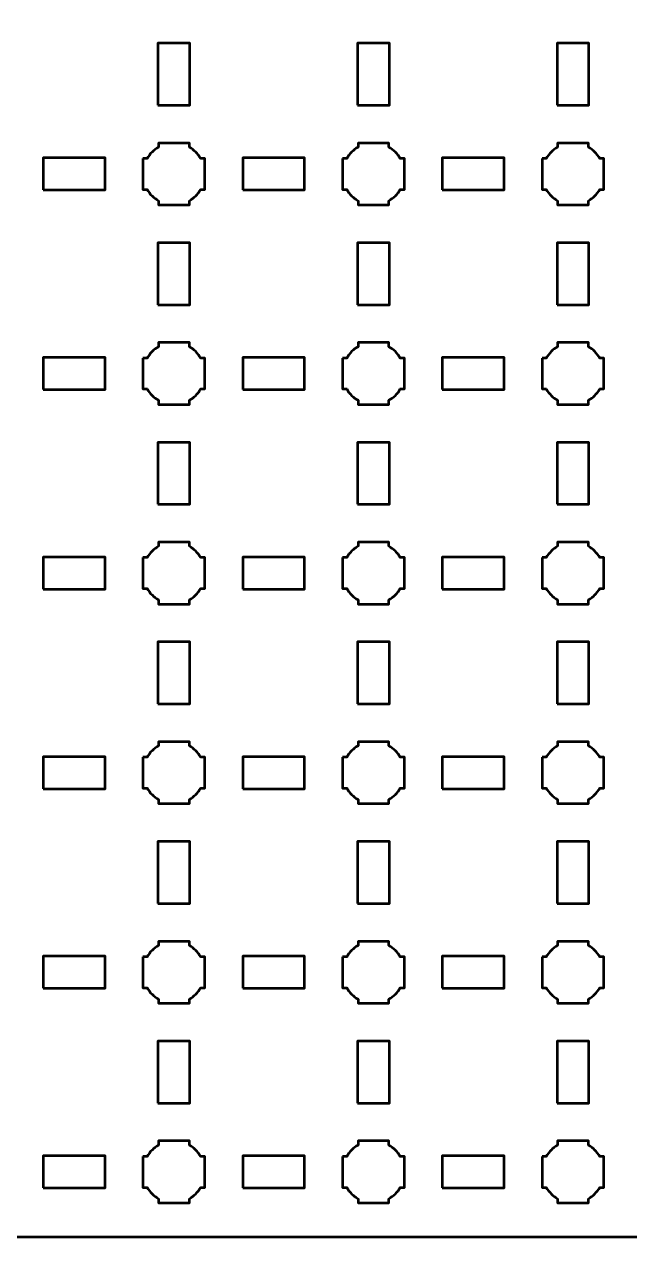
# Model space of a CAD drawing. Header units: centimetres. Extents: x -35.1 to 14.2, y -39.5 to 9.8.
# Drawn here: x 2 to 8.07, y -39.5 to -27.35 of the extents above; entities that cross this region are included whole.
import ezdxf

# ---------------------------------------------------------------- set-up
doc = ezdxf.new("R2010")
doc.units = ezdxf.units.CM
doc.header["$MEASUREMENT"] = 0
doc.layers.add('Layer 1', color=7, linetype='Continuous')

msp = doc.modelspace()

# ---------------------------------------------------------------- linework, layer by layer
at = {"layer": 'Layer 1', "color": 250, "lineweight": 53}
for points in [[(3.34, -28.16), (3.66, -28.16), (3.66, -27.54), (3.34, -27.54), (3.34, -28.16)], [(5.34, -28.16), (5.66, -28.16), (5.66, -27.54), (5.34, -27.54), (5.34, -28.16)], [(7.34, -28.16), (7.66, -28.16), (7.66, -27.54), (7.34, -27.54), (7.34, -28.16)], [(2.19, -29.01), (2.81, -29.01), (2.81, -28.69), (2.19, -28.69), (2.19, -29.01)], [(4.19, -29.01), (4.81, -29.01), (4.81, -28.69), (4.19, -28.69), (4.19, -29.01)], [(6.19, -29.01), (6.81, -29.01), (6.81, -28.69), (6.19, -28.69), (6.19, -29.01)], [(3.34, -30.16), (3.66, -30.16), (3.66, -29.54), (3.34, -29.54), (3.34, -30.16)], [(5.34, -30.16), (5.66, -30.16), (5.66, -29.54), (5.34, -29.54), (5.34, -30.16)], [(7.34, -30.16), (7.66, -30.16), (7.66, -29.54), (7.34, -29.54), (7.34, -30.16)], [(2.19, -31.01), (2.81, -31.01), (2.81, -30.69), (2.19, -30.69), (2.19, -31.01)], [(4.19, -31.01), (4.81, -31.01), (4.81, -30.69), (4.19, -30.69), (4.19, -31.01)], [(6.19, -31.01), (6.81, -31.01), (6.81, -30.69), (6.19, -30.69), (6.19, -31.01)], [(3.34, -32.16), (3.66, -32.16), (3.66, -31.54), (3.34, -31.54), (3.34, -32.16)], [(5.34, -32.16), (5.66, -32.16), (5.66, -31.54), (5.34, -31.54), (5.34, -32.16)], [(7.34, -32.16), (7.66, -32.16), (7.66, -31.54), (7.34, -31.54), (7.34, -32.16)], [(2.19, -33.01), (2.81, -33.01), (2.81, -32.69), (2.19, -32.69), (2.19, -33.01)], [(4.19, -33.01), (4.81, -33.01), (4.81, -32.69), (4.19, -32.69), (4.19, -33.01)], [(6.19, -33.01), (6.81, -33.01), (6.81, -32.69), (6.19, -32.69), (6.19, -33.01)], [(3.34, -34.16), (3.66, -34.16), (3.66, -33.54), (3.34, -33.54), (3.34, -34.16)], [(5.34, -34.16), (5.66, -34.16), (5.66, -33.54), (5.34, -33.54), (5.34, -34.16)], [(7.34, -34.16), (7.66, -34.16), (7.66, -33.54), (7.34, -33.54), (7.34, -34.16)], [(2.19, -35.01), (2.81, -35.01), (2.81, -34.69), (2.19, -34.69), (2.19, -35.01)], [(4.19, -35.01), (4.81, -35.01), (4.81, -34.69), (4.19, -34.69), (4.19, -35.01)], [(6.19, -35.01), (6.81, -35.01), (6.81, -34.69), (6.19, -34.69), (6.19, -35.01)], [(3.34, -36.16), (3.66, -36.16), (3.66, -35.54), (3.34, -35.54), (3.34, -36.16)], [(5.34, -36.16), (5.66, -36.16), (5.66, -35.54), (5.34, -35.54), (5.34, -36.16)], [(7.34, -36.16), (7.66, -36.16), (7.66, -35.54), (7.34, -35.54), (7.34, -36.16)], [(2.19, -37.01), (2.81, -37.01), (2.81, -36.69), (2.19, -36.69), (2.19, -37.01)], [(4.19, -37.01), (4.81, -37.01), (4.81, -36.69), (4.19, -36.69), (4.19, -37.01)], [(6.19, -37.01), (6.81, -37.01), (6.81, -36.69), (6.19, -36.69), (6.19, -37.01)], [(3.34, -38.16), (3.66, -38.16), (3.66, -37.54), (3.34, -37.54), (3.34, -38.16)], [(5.34, -38.16), (5.66, -38.16), (5.66, -37.54), (5.34, -37.54), (5.34, -38.16)], [(7.34, -38.16), (7.66, -38.16), (7.66, -37.54), (7.34, -37.54), (7.34, -38.16)], [(2.19, -39.01), (2.81, -39.01), (2.81, -38.69), (2.19, -38.69), (2.19, -39.01)], [(4.19, -39.01), (4.81, -39.01), (4.81, -38.69), (4.19, -38.69), (4.19, -39.01)], [(6.19, -39.01), (6.81, -39.01), (6.81, -38.69), (6.19, -38.69), (6.19, -39.01)]]:
    msp.add_lwpolyline(points, close=True, dxfattribs=at)
msp.add_open_spline([(-35.15, -39), (-35.15, -39), (-35.15, 9.3), (-35.15, 9.3), (-35.15, 9.3), (-35.15, 9.57609), (-34.92609, 9.8), (-34.65, 9.8), (-34.65, 9.8), (-34.65, 9.8), (13.65, 9.8), (13.65, 9.8), (13.65, 9.8), (13.92609, 9.8), (14.15, 9.57609), (14.15, 9.3), (14.15, 9.3), (14.15, 9.3), (14.15, -39), (14.15, -39), (14.15, -39), (14.15, -39.27609), (13.92609, -39.5), (13.65, -39.5), (13.65, -39.5), (13.65, -39.5), (-34.65, -39.5), (-34.65, -39.5), (-34.65, -39.5), (-34.92609, -39.5), (-35.15, -39.27609), (-35.15, -39)], degree=3, knots=[0, 0, 0, 0, 0.125, 0.125, 0.125, 0.125, 0.25, 0.25, 0.25, 0.25, 0.375, 0.375, 0.375, 0.375, 0.5, 0.5, 0.5, 0.5, 0.625, 0.625, 0.625, 0.625, 0.75, 0.75, 0.75, 0.75, 0.875, 0.875, 0.875, 0.875, 1, 1, 1, 1], dxfattribs=at)
at = {"layer": 'Layer 1', "lineweight": 53}
for points in [[(3.19, -28.695), (3.19, -28.695), (3.23149, -28.695), (3.23149, -28.695), (3.23149, -28.695), (3.25872, -28.64795), (3.29795, -28.60872), (3.345, -28.58149), (3.345, -28.58149), (3.345, -28.58149), (3.345, -28.54), (3.345, -28.54), (3.345, -28.54), (3.345, -28.54), (3.5, -28.54), (3.5, -28.54), (3.5, -28.54), (3.5, -28.54), (3.655, -28.54), (3.655, -28.54), (3.655, -28.54), (3.655, -28.54), (3.655, -28.58149), (3.655, -28.58149), (3.655, -28.58149), (3.70205, -28.60872), (3.74128, -28.64795), (3.76851, -28.695), (3.76851, -28.695), (3.76851, -28.695), (3.81, -28.695), (3.81, -28.695), (3.81, -28.695), (3.81, -28.695), (3.81, -28.85), (3.81, -28.85), (3.81, -28.85), (3.81, -28.85), (3.81, -29.005), (3.81, -29.005), (3.81, -29.005), (3.81, -29.005), (3.76851, -29.005), (3.76851, -29.005), (3.76851, -29.005), (3.74128, -29.05205), (3.70205, -29.09128), (3.655, -29.11851), (3.655, -29.11851), (3.655, -29.11851), (3.655, -29.16), (3.655, -29.16), (3.655, -29.16), (3.655, -29.16), (3.5, -29.16), (3.5, -29.16), (3.5, -29.16), (3.5, -29.16), (3.345, -29.16), (3.345, -29.16), (3.345, -29.16), (3.345, -29.16), (3.345, -29.11851), (3.345, -29.11851), (3.345, -29.11851), (3.29795, -29.09128), (3.25872, -29.05205), (3.23149, -29.005), (3.23149, -29.005), (3.23149, -29.005), (3.19, -29.005), (3.19, -29.005), (3.19, -29.005), (3.19, -29.005), (3.19, -28.85), (3.19, -28.85), (3.19, -28.85), (3.19, -28.85), (3.19, -28.695), (3.19, -28.695)], [(5.19, -28.695), (5.19, -28.695), (5.23149, -28.695), (5.23149, -28.695), (5.23149, -28.695), (5.25872, -28.64795), (5.29795, -28.60872), (5.345, -28.58149), (5.345, -28.58149), (5.345, -28.58149), (5.345, -28.54), (5.345, -28.54), (5.345, -28.54), (5.345, -28.54), (5.5, -28.54), (5.5, -28.54), (5.5, -28.54), (5.5, -28.54), (5.655, -28.54), (5.655, -28.54), (5.655, -28.54), (5.655, -28.54), (5.655, -28.58149), (5.655, -28.58149), (5.655, -28.58149), (5.70205, -28.60872), (5.74128, -28.64795), (5.76851, -28.695), (5.76851, -28.695), (5.76851, -28.695), (5.81, -28.695), (5.81, -28.695), (5.81, -28.695), (5.81, -28.695), (5.81, -28.85), (5.81, -28.85), (5.81, -28.85), (5.81, -28.85), (5.81, -29.005), (5.81, -29.005), (5.81, -29.005), (5.81, -29.005), (5.76851, -29.005), (5.76851, -29.005), (5.76851, -29.005), (5.74128, -29.05205), (5.70205, -29.09128), (5.655, -29.11851), (5.655, -29.11851), (5.655, -29.11851), (5.655, -29.16), (5.655, -29.16), (5.655, -29.16), (5.655, -29.16), (5.5, -29.16), (5.5, -29.16), (5.5, -29.16), (5.5, -29.16), (5.345, -29.16), (5.345, -29.16), (5.345, -29.16), (5.345, -29.16), (5.345, -29.11851), (5.345, -29.11851), (5.345, -29.11851), (5.29795, -29.09128), (5.25872, -29.05205), (5.23149, -29.005), (5.23149, -29.005), (5.23149, -29.005), (5.19, -29.005), (5.19, -29.005), (5.19, -29.005), (5.19, -29.005), (5.19, -28.85), (5.19, -28.85), (5.19, -28.85), (5.19, -28.85), (5.19, -28.695), (5.19, -28.695)], [(7.19, -28.695), (7.19, -28.695), (7.23149, -28.695), (7.23149, -28.695), (7.23149, -28.695), (7.25872, -28.64795), (7.29795, -28.60872), (7.345, -28.58149), (7.345, -28.58149), (7.345, -28.58149), (7.345, -28.54), (7.345, -28.54), (7.345, -28.54), (7.345, -28.54), (7.5, -28.54), (7.5, -28.54), (7.5, -28.54), (7.5, -28.54), (7.655, -28.54), (7.655, -28.54), (7.655, -28.54), (7.655, -28.54), (7.655, -28.58149), (7.655, -28.58149), (7.655, -28.58149), (7.70205, -28.60872), (7.74128, -28.64795), (7.76851, -28.695), (7.76851, -28.695), (7.76851, -28.695), (7.81, -28.695), (7.81, -28.695), (7.81, -28.695), (7.81, -28.695), (7.81, -28.85), (7.81, -28.85), (7.81, -28.85), (7.81, -28.85), (7.81, -29.005), (7.81, -29.005), (7.81, -29.005), (7.81, -29.005), (7.76851, -29.005), (7.76851, -29.005), (7.76851, -29.005), (7.74128, -29.05205), (7.70205, -29.09128), (7.655, -29.11851), (7.655, -29.11851), (7.655, -29.11851), (7.655, -29.16), (7.655, -29.16), (7.655, -29.16), (7.655, -29.16), (7.5, -29.16), (7.5, -29.16), (7.5, -29.16), (7.5, -29.16), (7.345, -29.16), (7.345, -29.16), (7.345, -29.16), (7.345, -29.16), (7.345, -29.11851), (7.345, -29.11851), (7.345, -29.11851), (7.29795, -29.09128), (7.25872, -29.05205), (7.23149, -29.005), (7.23149, -29.005), (7.23149, -29.005), (7.19, -29.005), (7.19, -29.005), (7.19, -29.005), (7.19, -29.005), (7.19, -28.85), (7.19, -28.85), (7.19, -28.85), (7.19, -28.85), (7.19, -28.695), (7.19, -28.695)], [(3.19, -30.695), (3.19, -30.695), (3.23149, -30.695), (3.23149, -30.695), (3.23149, -30.695), (3.25872, -30.64795), (3.29795, -30.60872), (3.345, -30.58149), (3.345, -30.58149), (3.345, -30.58149), (3.345, -30.54), (3.345, -30.54), (3.345, -30.54), (3.345, -30.54), (3.5, -30.54), (3.5, -30.54), (3.5, -30.54), (3.5, -30.54), (3.655, -30.54), (3.655, -30.54), (3.655, -30.54), (3.655, -30.54), (3.655, -30.58149), (3.655, -30.58149), (3.655, -30.58149), (3.70205, -30.60872), (3.74128, -30.64795), (3.76851, -30.695), (3.76851, -30.695), (3.76851, -30.695), (3.81, -30.695), (3.81, -30.695), (3.81, -30.695), (3.81, -30.695), (3.81, -30.85), (3.81, -30.85), (3.81, -30.85), (3.81, -30.85), (3.81, -31.005), (3.81, -31.005), (3.81, -31.005), (3.81, -31.005), (3.76851, -31.005), (3.76851, -31.005), (3.76851, -31.005), (3.74128, -31.05205), (3.70205, -31.09128), (3.655, -31.11851), (3.655, -31.11851), (3.655, -31.11851), (3.655, -31.16), (3.655, -31.16), (3.655, -31.16), (3.655, -31.16), (3.5, -31.16), (3.5, -31.16), (3.5, -31.16), (3.5, -31.16), (3.345, -31.16), (3.345, -31.16), (3.345, -31.16), (3.345, -31.16), (3.345, -31.11851), (3.345, -31.11851), (3.345, -31.11851), (3.29795, -31.09128), (3.25872, -31.05205), (3.23149, -31.005), (3.23149, -31.005), (3.23149, -31.005), (3.19, -31.005), (3.19, -31.005), (3.19, -31.005), (3.19, -31.005), (3.19, -30.85), (3.19, -30.85), (3.19, -30.85), (3.19, -30.85), (3.19, -30.695), (3.19, -30.695)], [(5.19, -30.695), (5.19, -30.695), (5.23149, -30.695), (5.23149, -30.695), (5.23149, -30.695), (5.25872, -30.64795), (5.29795, -30.60872), (5.345, -30.58149), (5.345, -30.58149), (5.345, -30.58149), (5.345, -30.54), (5.345, -30.54), (5.345, -30.54), (5.345, -30.54), (5.5, -30.54), (5.5, -30.54), (5.5, -30.54), (5.5, -30.54), (5.655, -30.54), (5.655, -30.54), (5.655, -30.54), (5.655, -30.54), (5.655, -30.58149), (5.655, -30.58149), (5.655, -30.58149), (5.70205, -30.60872), (5.74128, -30.64795), (5.76851, -30.695), (5.76851, -30.695), (5.76851, -30.695), (5.81, -30.695), (5.81, -30.695), (5.81, -30.695), (5.81, -30.695), (5.81, -30.85), (5.81, -30.85), (5.81, -30.85), (5.81, -30.85), (5.81, -31.005), (5.81, -31.005), (5.81, -31.005), (5.81, -31.005), (5.76851, -31.005), (5.76851, -31.005), (5.76851, -31.005), (5.74128, -31.05205), (5.70205, -31.09128), (5.655, -31.11851), (5.655, -31.11851), (5.655, -31.11851), (5.655, -31.16), (5.655, -31.16), (5.655, -31.16), (5.655, -31.16), (5.5, -31.16), (5.5, -31.16), (5.5, -31.16), (5.5, -31.16), (5.345, -31.16), (5.345, -31.16), (5.345, -31.16), (5.345, -31.16), (5.345, -31.11851), (5.345, -31.11851), (5.345, -31.11851), (5.29795, -31.09128), (5.25872, -31.05205), (5.23149, -31.005), (5.23149, -31.005), (5.23149, -31.005), (5.19, -31.005), (5.19, -31.005), (5.19, -31.005), (5.19, -31.005), (5.19, -30.85), (5.19, -30.85), (5.19, -30.85), (5.19, -30.85), (5.19, -30.695), (5.19, -30.695)], [(7.19, -30.695), (7.19, -30.695), (7.23149, -30.695), (7.23149, -30.695), (7.23149, -30.695), (7.25872, -30.64795), (7.29795, -30.60872), (7.345, -30.58149), (7.345, -30.58149), (7.345, -30.58149), (7.345, -30.54), (7.345, -30.54), (7.345, -30.54), (7.345, -30.54), (7.5, -30.54), (7.5, -30.54), (7.5, -30.54), (7.5, -30.54), (7.655, -30.54), (7.655, -30.54), (7.655, -30.54), (7.655, -30.54), (7.655, -30.58149), (7.655, -30.58149), (7.655, -30.58149), (7.70205, -30.60872), (7.74128, -30.64795), (7.76851, -30.695), (7.76851, -30.695), (7.76851, -30.695), (7.81, -30.695), (7.81, -30.695), (7.81, -30.695), (7.81, -30.695), (7.81, -30.85), (7.81, -30.85), (7.81, -30.85), (7.81, -30.85), (7.81, -31.005), (7.81, -31.005), (7.81, -31.005), (7.81, -31.005), (7.76851, -31.005), (7.76851, -31.005), (7.76851, -31.005), (7.74128, -31.05205), (7.70205, -31.09128), (7.655, -31.11851), (7.655, -31.11851), (7.655, -31.11851), (7.655, -31.16), (7.655, -31.16), (7.655, -31.16), (7.655, -31.16), (7.5, -31.16), (7.5, -31.16), (7.5, -31.16), (7.5, -31.16), (7.345, -31.16), (7.345, -31.16), (7.345, -31.16), (7.345, -31.16), (7.345, -31.11851), (7.345, -31.11851), (7.345, -31.11851), (7.29795, -31.09128), (7.25872, -31.05205), (7.23149, -31.005), (7.23149, -31.005), (7.23149, -31.005), (7.19, -31.005), (7.19, -31.005), (7.19, -31.005), (7.19, -31.005), (7.19, -30.85), (7.19, -30.85), (7.19, -30.85), (7.19, -30.85), (7.19, -30.695), (7.19, -30.695)], [(3.19, -32.695), (3.19, -32.695), (3.23149, -32.695), (3.23149, -32.695), (3.23149, -32.695), (3.25872, -32.64795), (3.29795, -32.60872), (3.345, -32.58149), (3.345, -32.58149), (3.345, -32.58149), (3.345, -32.54), (3.345, -32.54), (3.345, -32.54), (3.345, -32.54), (3.5, -32.54), (3.5, -32.54), (3.5, -32.54), (3.5, -32.54), (3.655, -32.54), (3.655, -32.54), (3.655, -32.54), (3.655, -32.54), (3.655, -32.58149), (3.655, -32.58149), (3.655, -32.58149), (3.70205, -32.60872), (3.74128, -32.64795), (3.76851, -32.695), (3.76851, -32.695), (3.76851, -32.695), (3.81, -32.695), (3.81, -32.695), (3.81, -32.695), (3.81, -32.695), (3.81, -32.85), (3.81, -32.85), (3.81, -32.85), (3.81, -32.85), (3.81, -33.005), (3.81, -33.005), (3.81, -33.005), (3.81, -33.005), (3.76851, -33.005), (3.76851, -33.005), (3.76851, -33.005), (3.74128, -33.05205), (3.70205, -33.09128), (3.655, -33.11851), (3.655, -33.11851), (3.655, -33.11851), (3.655, -33.16), (3.655, -33.16), (3.655, -33.16), (3.655, -33.16), (3.5, -33.16), (3.5, -33.16), (3.5, -33.16), (3.5, -33.16), (3.345, -33.16), (3.345, -33.16), (3.345, -33.16), (3.345, -33.16), (3.345, -33.11851), (3.345, -33.11851), (3.345, -33.11851), (3.29795, -33.09128), (3.25872, -33.05205), (3.23149, -33.005), (3.23149, -33.005), (3.23149, -33.005), (3.19, -33.005), (3.19, -33.005), (3.19, -33.005), (3.19, -33.005), (3.19, -32.85), (3.19, -32.85), (3.19, -32.85), (3.19, -32.85), (3.19, -32.695), (3.19, -32.695)], [(5.19, -32.695), (5.19, -32.695), (5.23149, -32.695), (5.23149, -32.695), (5.23149, -32.695), (5.25872, -32.64795), (5.29795, -32.60872), (5.345, -32.58149), (5.345, -32.58149), (5.345, -32.58149), (5.345, -32.54), (5.345, -32.54), (5.345, -32.54), (5.345, -32.54), (5.5, -32.54), (5.5, -32.54), (5.5, -32.54), (5.5, -32.54), (5.655, -32.54), (5.655, -32.54), (5.655, -32.54), (5.655, -32.54), (5.655, -32.58149), (5.655, -32.58149), (5.655, -32.58149), (5.70205, -32.60872), (5.74128, -32.64795), (5.76851, -32.695), (5.76851, -32.695), (5.76851, -32.695), (5.81, -32.695), (5.81, -32.695), (5.81, -32.695), (5.81, -32.695), (5.81, -32.85), (5.81, -32.85), (5.81, -32.85), (5.81, -32.85), (5.81, -33.005), (5.81, -33.005), (5.81, -33.005), (5.81, -33.005), (5.76851, -33.005), (5.76851, -33.005), (5.76851, -33.005), (5.74128, -33.05205), (5.70205, -33.09128), (5.655, -33.11851), (5.655, -33.11851), (5.655, -33.11851), (5.655, -33.16), (5.655, -33.16), (5.655, -33.16), (5.655, -33.16), (5.5, -33.16), (5.5, -33.16), (5.5, -33.16), (5.5, -33.16), (5.345, -33.16), (5.345, -33.16), (5.345, -33.16), (5.345, -33.16), (5.345, -33.11851), (5.345, -33.11851), (5.345, -33.11851), (5.29795, -33.09128), (5.25872, -33.05205), (5.23149, -33.005), (5.23149, -33.005), (5.23149, -33.005), (5.19, -33.005), (5.19, -33.005), (5.19, -33.005), (5.19, -33.005), (5.19, -32.85), (5.19, -32.85), (5.19, -32.85), (5.19, -32.85), (5.19, -32.695), (5.19, -32.695)], [(7.19, -32.695), (7.19, -32.695), (7.23149, -32.695), (7.23149, -32.695), (7.23149, -32.695), (7.25872, -32.64795), (7.29795, -32.60872), (7.345, -32.58149), (7.345, -32.58149), (7.345, -32.58149), (7.345, -32.54), (7.345, -32.54), (7.345, -32.54), (7.345, -32.54), (7.5, -32.54), (7.5, -32.54), (7.5, -32.54), (7.5, -32.54), (7.655, -32.54), (7.655, -32.54), (7.655, -32.54), (7.655, -32.54), (7.655, -32.58149), (7.655, -32.58149), (7.655, -32.58149), (7.70205, -32.60872), (7.74128, -32.64795), (7.76851, -32.695), (7.76851, -32.695), (7.76851, -32.695), (7.81, -32.695), (7.81, -32.695), (7.81, -32.695), (7.81, -32.695), (7.81, -32.85), (7.81, -32.85), (7.81, -32.85), (7.81, -32.85), (7.81, -33.005), (7.81, -33.005), (7.81, -33.005), (7.81, -33.005), (7.76851, -33.005), (7.76851, -33.005), (7.76851, -33.005), (7.74128, -33.05205), (7.70205, -33.09128), (7.655, -33.11851), (7.655, -33.11851), (7.655, -33.11851), (7.655, -33.16), (7.655, -33.16), (7.655, -33.16), (7.655, -33.16), (7.5, -33.16), (7.5, -33.16), (7.5, -33.16), (7.5, -33.16), (7.345, -33.16), (7.345, -33.16), (7.345, -33.16), (7.345, -33.16), (7.345, -33.11851), (7.345, -33.11851), (7.345, -33.11851), (7.29795, -33.09128), (7.25872, -33.05205), (7.23149, -33.005), (7.23149, -33.005), (7.23149, -33.005), (7.19, -33.005), (7.19, -33.005), (7.19, -33.005), (7.19, -33.005), (7.19, -32.85), (7.19, -32.85), (7.19, -32.85), (7.19, -32.85), (7.19, -32.695), (7.19, -32.695)], [(3.19, -34.695), (3.19, -34.695), (3.23149, -34.695), (3.23149, -34.695), (3.23149, -34.695), (3.25872, -34.64795), (3.29795, -34.60872), (3.345, -34.58149), (3.345, -34.58149), (3.345, -34.58149), (3.345, -34.54), (3.345, -34.54), (3.345, -34.54), (3.345, -34.54), (3.5, -34.54), (3.5, -34.54), (3.5, -34.54), (3.5, -34.54), (3.655, -34.54), (3.655, -34.54), (3.655, -34.54), (3.655, -34.54), (3.655, -34.58149), (3.655, -34.58149), (3.655, -34.58149), (3.70205, -34.60872), (3.74128, -34.64795), (3.76851, -34.695), (3.76851, -34.695), (3.76851, -34.695), (3.81, -34.695), (3.81, -34.695), (3.81, -34.695), (3.81, -34.695), (3.81, -34.85), (3.81, -34.85), (3.81, -34.85), (3.81, -34.85), (3.81, -35.005), (3.81, -35.005), (3.81, -35.005), (3.81, -35.005), (3.76851, -35.005), (3.76851, -35.005), (3.76851, -35.005), (3.74128, -35.05205), (3.70205, -35.09128), (3.655, -35.11851), (3.655, -35.11851), (3.655, -35.11851), (3.655, -35.16), (3.655, -35.16), (3.655, -35.16), (3.655, -35.16), (3.5, -35.16), (3.5, -35.16), (3.5, -35.16), (3.5, -35.16), (3.345, -35.16), (3.345, -35.16), (3.345, -35.16), (3.345, -35.16), (3.345, -35.11851), (3.345, -35.11851), (3.345, -35.11851), (3.29795, -35.09128), (3.25872, -35.05205), (3.23149, -35.005), (3.23149, -35.005), (3.23149, -35.005), (3.19, -35.005), (3.19, -35.005), (3.19, -35.005), (3.19, -35.005), (3.19, -34.85), (3.19, -34.85), (3.19, -34.85), (3.19, -34.85), (3.19, -34.695), (3.19, -34.695)], [(5.19, -34.695), (5.19, -34.695), (5.23149, -34.695), (5.23149, -34.695), (5.23149, -34.695), (5.25872, -34.64795), (5.29795, -34.60872), (5.345, -34.58149), (5.345, -34.58149), (5.345, -34.58149), (5.345, -34.54), (5.345, -34.54), (5.345, -34.54), (5.345, -34.54), (5.5, -34.54), (5.5, -34.54), (5.5, -34.54), (5.5, -34.54), (5.655, -34.54), (5.655, -34.54), (5.655, -34.54), (5.655, -34.54), (5.655, -34.58149), (5.655, -34.58149), (5.655, -34.58149), (5.70205, -34.60872), (5.74128, -34.64795), (5.76851, -34.695), (5.76851, -34.695), (5.76851, -34.695), (5.81, -34.695), (5.81, -34.695), (5.81, -34.695), (5.81, -34.695), (5.81, -34.85), (5.81, -34.85), (5.81, -34.85), (5.81, -34.85), (5.81, -35.005), (5.81, -35.005), (5.81, -35.005), (5.81, -35.005), (5.76851, -35.005), (5.76851, -35.005), (5.76851, -35.005), (5.74128, -35.05205), (5.70205, -35.09128), (5.655, -35.11851), (5.655, -35.11851), (5.655, -35.11851), (5.655, -35.16), (5.655, -35.16), (5.655, -35.16), (5.655, -35.16), (5.5, -35.16), (5.5, -35.16), (5.5, -35.16), (5.5, -35.16), (5.345, -35.16), (5.345, -35.16), (5.345, -35.16), (5.345, -35.16), (5.345, -35.11851), (5.345, -35.11851), (5.345, -35.11851), (5.29795, -35.09128), (5.25872, -35.05205), (5.23149, -35.005), (5.23149, -35.005), (5.23149, -35.005), (5.19, -35.005), (5.19, -35.005), (5.19, -35.005), (5.19, -35.005), (5.19, -34.85), (5.19, -34.85), (5.19, -34.85), (5.19, -34.85), (5.19, -34.695), (5.19, -34.695)], [(7.19, -34.695), (7.19, -34.695), (7.23149, -34.695), (7.23149, -34.695), (7.23149, -34.695), (7.25872, -34.64795), (7.29795, -34.60872), (7.345, -34.58149), (7.345, -34.58149), (7.345, -34.58149), (7.345, -34.54), (7.345, -34.54), (7.345, -34.54), (7.345, -34.54), (7.5, -34.54), (7.5, -34.54), (7.5, -34.54), (7.5, -34.54), (7.655, -34.54), (7.655, -34.54), (7.655, -34.54), (7.655, -34.54), (7.655, -34.58149), (7.655, -34.58149), (7.655, -34.58149), (7.70205, -34.60872), (7.74128, -34.64795), (7.76851, -34.695), (7.76851, -34.695), (7.76851, -34.695), (7.81, -34.695), (7.81, -34.695), (7.81, -34.695), (7.81, -34.695), (7.81, -34.85), (7.81, -34.85), (7.81, -34.85), (7.81, -34.85), (7.81, -35.005), (7.81, -35.005), (7.81, -35.005), (7.81, -35.005), (7.76851, -35.005), (7.76851, -35.005), (7.76851, -35.005), (7.74128, -35.05205), (7.70205, -35.09128), (7.655, -35.11851), (7.655, -35.11851), (7.655, -35.11851), (7.655, -35.16), (7.655, -35.16), (7.655, -35.16), (7.655, -35.16), (7.5, -35.16), (7.5, -35.16), (7.5, -35.16), (7.5, -35.16), (7.345, -35.16), (7.345, -35.16), (7.345, -35.16), (7.345, -35.16), (7.345, -35.11851), (7.345, -35.11851), (7.345, -35.11851), (7.29795, -35.09128), (7.25872, -35.05205), (7.23149, -35.005), (7.23149, -35.005), (7.23149, -35.005), (7.19, -35.005), (7.19, -35.005), (7.19, -35.005), (7.19, -35.005), (7.19, -34.85), (7.19, -34.85), (7.19, -34.85), (7.19, -34.85), (7.19, -34.695), (7.19, -34.695)], [(3.19, -36.695), (3.19, -36.695), (3.23149, -36.695), (3.23149, -36.695), (3.23149, -36.695), (3.25872, -36.64795), (3.29795, -36.60872), (3.345, -36.58149), (3.345, -36.58149), (3.345, -36.58149), (3.345, -36.54), (3.345, -36.54), (3.345, -36.54), (3.345, -36.54), (3.5, -36.54), (3.5, -36.54), (3.5, -36.54), (3.5, -36.54), (3.655, -36.54), (3.655, -36.54), (3.655, -36.54), (3.655, -36.54), (3.655, -36.58149), (3.655, -36.58149), (3.655, -36.58149), (3.70205, -36.60872), (3.74128, -36.64795), (3.76851, -36.695), (3.76851, -36.695), (3.76851, -36.695), (3.81, -36.695), (3.81, -36.695), (3.81, -36.695), (3.81, -36.695), (3.81, -36.85), (3.81, -36.85), (3.81, -36.85), (3.81, -36.85), (3.81, -37.005), (3.81, -37.005), (3.81, -37.005), (3.81, -37.005), (3.76851, -37.005), (3.76851, -37.005), (3.76851, -37.005), (3.74128, -37.05205), (3.70205, -37.09128), (3.655, -37.11851), (3.655, -37.11851), (3.655, -37.11851), (3.655, -37.16), (3.655, -37.16), (3.655, -37.16), (3.655, -37.16), (3.5, -37.16), (3.5, -37.16), (3.5, -37.16), (3.5, -37.16), (3.345, -37.16), (3.345, -37.16), (3.345, -37.16), (3.345, -37.16), (3.345, -37.11851), (3.345, -37.11851), (3.345, -37.11851), (3.29795, -37.09128), (3.25872, -37.05205), (3.23149, -37.005), (3.23149, -37.005), (3.23149, -37.005), (3.19, -37.005), (3.19, -37.005), (3.19, -37.005), (3.19, -37.005), (3.19, -36.85), (3.19, -36.85), (3.19, -36.85), (3.19, -36.85), (3.19, -36.695), (3.19, -36.695)], [(5.19, -36.695), (5.19, -36.695), (5.23149, -36.695), (5.23149, -36.695), (5.23149, -36.695), (5.25872, -36.64795), (5.29795, -36.60872), (5.345, -36.58149), (5.345, -36.58149), (5.345, -36.58149), (5.345, -36.54), (5.345, -36.54), (5.345, -36.54), (5.345, -36.54), (5.5, -36.54), (5.5, -36.54), (5.5, -36.54), (5.5, -36.54), (5.655, -36.54), (5.655, -36.54), (5.655, -36.54), (5.655, -36.54), (5.655, -36.58149), (5.655, -36.58149), (5.655, -36.58149), (5.70205, -36.60872), (5.74128, -36.64795), (5.76851, -36.695), (5.76851, -36.695), (5.76851, -36.695), (5.81, -36.695), (5.81, -36.695), (5.81, -36.695), (5.81, -36.695), (5.81, -36.85), (5.81, -36.85), (5.81, -36.85), (5.81, -36.85), (5.81, -37.005), (5.81, -37.005), (5.81, -37.005), (5.81, -37.005), (5.76851, -37.005), (5.76851, -37.005), (5.76851, -37.005), (5.74128, -37.05205), (5.70205, -37.09128), (5.655, -37.11851), (5.655, -37.11851), (5.655, -37.11851), (5.655, -37.16), (5.655, -37.16), (5.655, -37.16), (5.655, -37.16), (5.5, -37.16), (5.5, -37.16), (5.5, -37.16), (5.5, -37.16), (5.345, -37.16), (5.345, -37.16), (5.345, -37.16), (5.345, -37.16), (5.345, -37.11851), (5.345, -37.11851), (5.345, -37.11851), (5.29795, -37.09128), (5.25872, -37.05205), (5.23149, -37.005), (5.23149, -37.005), (5.23149, -37.005), (5.19, -37.005), (5.19, -37.005), (5.19, -37.005), (5.19, -37.005), (5.19, -36.85), (5.19, -36.85), (5.19, -36.85), (5.19, -36.85), (5.19, -36.695), (5.19, -36.695)], [(7.19, -36.695), (7.19, -36.695), (7.23149, -36.695), (7.23149, -36.695), (7.23149, -36.695), (7.25872, -36.64795), (7.29795, -36.60872), (7.345, -36.58149), (7.345, -36.58149), (7.345, -36.58149), (7.345, -36.54), (7.345, -36.54), (7.345, -36.54), (7.345, -36.54), (7.5, -36.54), (7.5, -36.54), (7.5, -36.54), (7.5, -36.54), (7.655, -36.54), (7.655, -36.54), (7.655, -36.54), (7.655, -36.54), (7.655, -36.58149), (7.655, -36.58149), (7.655, -36.58149), (7.70205, -36.60872), (7.74128, -36.64795), (7.76851, -36.695), (7.76851, -36.695), (7.76851, -36.695), (7.81, -36.695), (7.81, -36.695), (7.81, -36.695), (7.81, -36.695), (7.81, -36.85), (7.81, -36.85), (7.81, -36.85), (7.81, -36.85), (7.81, -37.005), (7.81, -37.005), (7.81, -37.005), (7.81, -37.005), (7.76851, -37.005), (7.76851, -37.005), (7.76851, -37.005), (7.74128, -37.05205), (7.70205, -37.09128), (7.655, -37.11851), (7.655, -37.11851), (7.655, -37.11851), (7.655, -37.16), (7.655, -37.16), (7.655, -37.16), (7.655, -37.16), (7.5, -37.16), (7.5, -37.16), (7.5, -37.16), (7.5, -37.16), (7.345, -37.16), (7.345, -37.16), (7.345, -37.16), (7.345, -37.16), (7.345, -37.11851), (7.345, -37.11851), (7.345, -37.11851), (7.29795, -37.09128), (7.25872, -37.05205), (7.23149, -37.005), (7.23149, -37.005), (7.23149, -37.005), (7.19, -37.005), (7.19, -37.005), (7.19, -37.005), (7.19, -37.005), (7.19, -36.85), (7.19, -36.85), (7.19, -36.85), (7.19, -36.85), (7.19, -36.695), (7.19, -36.695)], [(3.19, -38.695), (3.19, -38.695), (3.23149, -38.695), (3.23149, -38.695), (3.23149, -38.695), (3.25872, -38.64795), (3.29795, -38.60872), (3.345, -38.58149), (3.345, -38.58149), (3.345, -38.58149), (3.345, -38.54), (3.345, -38.54), (3.345, -38.54), (3.345, -38.54), (3.5, -38.54), (3.5, -38.54), (3.5, -38.54), (3.5, -38.54), (3.655, -38.54), (3.655, -38.54), (3.655, -38.54), (3.655, -38.54), (3.655, -38.58149), (3.655, -38.58149), (3.655, -38.58149), (3.70205, -38.60872), (3.74128, -38.64795), (3.76851, -38.695), (3.76851, -38.695), (3.76851, -38.695), (3.81, -38.695), (3.81, -38.695), (3.81, -38.695), (3.81, -38.695), (3.81, -38.85), (3.81, -38.85), (3.81, -38.85), (3.81, -38.85), (3.81, -39.005), (3.81, -39.005), (3.81, -39.005), (3.81, -39.005), (3.76851, -39.005), (3.76851, -39.005), (3.76851, -39.005), (3.74128, -39.05205), (3.70205, -39.09128), (3.655, -39.11851), (3.655, -39.11851), (3.655, -39.11851), (3.655, -39.16), (3.655, -39.16), (3.655, -39.16), (3.655, -39.16), (3.5, -39.16), (3.5, -39.16), (3.5, -39.16), (3.5, -39.16), (3.345, -39.16), (3.345, -39.16), (3.345, -39.16), (3.345, -39.16), (3.345, -39.11851), (3.345, -39.11851), (3.345, -39.11851), (3.29795, -39.09128), (3.25872, -39.05205), (3.23149, -39.005), (3.23149, -39.005), (3.23149, -39.005), (3.19, -39.005), (3.19, -39.005), (3.19, -39.005), (3.19, -39.005), (3.19, -38.85), (3.19, -38.85), (3.19, -38.85), (3.19, -38.85), (3.19, -38.695), (3.19, -38.695)], [(5.19, -38.695), (5.19, -38.695), (5.23149, -38.695), (5.23149, -38.695), (5.23149, -38.695), (5.25872, -38.64795), (5.29795, -38.60872), (5.345, -38.58149), (5.345, -38.58149), (5.345, -38.58149), (5.345, -38.54), (5.345, -38.54), (5.345, -38.54), (5.345, -38.54), (5.5, -38.54), (5.5, -38.54), (5.5, -38.54), (5.5, -38.54), (5.655, -38.54), (5.655, -38.54), (5.655, -38.54), (5.655, -38.54), (5.655, -38.58149), (5.655, -38.58149), (5.655, -38.58149), (5.70205, -38.60872), (5.74128, -38.64795), (5.76851, -38.695), (5.76851, -38.695), (5.76851, -38.695), (5.81, -38.695), (5.81, -38.695), (5.81, -38.695), (5.81, -38.695), (5.81, -38.85), (5.81, -38.85), (5.81, -38.85), (5.81, -38.85), (5.81, -39.005), (5.81, -39.005), (5.81, -39.005), (5.81, -39.005), (5.76851, -39.005), (5.76851, -39.005), (5.76851, -39.005), (5.74128, -39.05205), (5.70205, -39.09128), (5.655, -39.11851), (5.655, -39.11851), (5.655, -39.11851), (5.655, -39.16), (5.655, -39.16), (5.655, -39.16), (5.655, -39.16), (5.5, -39.16), (5.5, -39.16), (5.5, -39.16), (5.5, -39.16), (5.345, -39.16), (5.345, -39.16), (5.345, -39.16), (5.345, -39.16), (5.345, -39.11851), (5.345, -39.11851), (5.345, -39.11851), (5.29795, -39.09128), (5.25872, -39.05205), (5.23149, -39.005), (5.23149, -39.005), (5.23149, -39.005), (5.19, -39.005), (5.19, -39.005), (5.19, -39.005), (5.19, -39.005), (5.19, -38.85), (5.19, -38.85), (5.19, -38.85), (5.19, -38.85), (5.19, -38.695), (5.19, -38.695)], [(7.19, -38.695), (7.19, -38.695), (7.23149, -38.695), (7.23149, -38.695), (7.23149, -38.695), (7.25872, -38.64795), (7.29795, -38.60872), (7.345, -38.58149), (7.345, -38.58149), (7.345, -38.58149), (7.345, -38.54), (7.345, -38.54), (7.345, -38.54), (7.345, -38.54), (7.5, -38.54), (7.5, -38.54), (7.5, -38.54), (7.5, -38.54), (7.655, -38.54), (7.655, -38.54), (7.655, -38.54), (7.655, -38.54), (7.655, -38.58149), (7.655, -38.58149), (7.655, -38.58149), (7.70205, -38.60872), (7.74128, -38.64795), (7.76851, -38.695), (7.76851, -38.695), (7.76851, -38.695), (7.81, -38.695), (7.81, -38.695), (7.81, -38.695), (7.81, -38.695), (7.81, -38.85), (7.81, -38.85), (7.81, -38.85), (7.81, -38.85), (7.81, -39.005), (7.81, -39.005), (7.81, -39.005), (7.81, -39.005), (7.76851, -39.005), (7.76851, -39.005), (7.76851, -39.005), (7.74128, -39.05205), (7.70205, -39.09128), (7.655, -39.11851), (7.655, -39.11851), (7.655, -39.11851), (7.655, -39.16), (7.655, -39.16), (7.655, -39.16), (7.655, -39.16), (7.5, -39.16), (7.5, -39.16), (7.5, -39.16), (7.5, -39.16), (7.345, -39.16), (7.345, -39.16), (7.345, -39.16), (7.345, -39.16), (7.345, -39.11851), (7.345, -39.11851), (7.345, -39.11851), (7.29795, -39.09128), (7.25872, -39.05205), (7.23149, -39.005), (7.23149, -39.005), (7.23149, -39.005), (7.19, -39.005), (7.19, -39.005), (7.19, -39.005), (7.19, -39.005), (7.19, -38.85), (7.19, -38.85), (7.19, -38.85), (7.19, -38.85), (7.19, -38.695), (7.19, -38.695)]]:
    msp.add_open_spline(points, degree=3, knots=[0, 0, 0, 0, 0.05, 0.05, 0.05, 0.05, 0.1, 0.1, 0.1, 0.1, 0.15, 0.15, 0.15, 0.15, 0.2, 0.2, 0.2, 0.2, 0.25, 0.25, 0.25, 0.25, 0.3, 0.3, 0.3, 0.3, 0.35, 0.35, 0.35, 0.35, 0.4, 0.4, 0.4, 0.4, 0.45, 0.45, 0.45, 0.45, 0.5, 0.5, 0.5, 0.5, 0.55, 0.55, 0.55, 0.55, 0.6, 0.6, 0.6, 0.6, 0.65, 0.65, 0.65, 0.65, 0.7, 0.7, 0.7, 0.7, 0.75, 0.75, 0.75, 0.75, 0.8, 0.8, 0.8, 0.8, 0.85, 0.85, 0.85, 0.85, 0.9, 0.9, 0.9, 0.9, 0.95, 0.95, 0.95, 0.95, 1, 1, 1, 1], dxfattribs=at)

doc.saveas('drawing.dxf')
